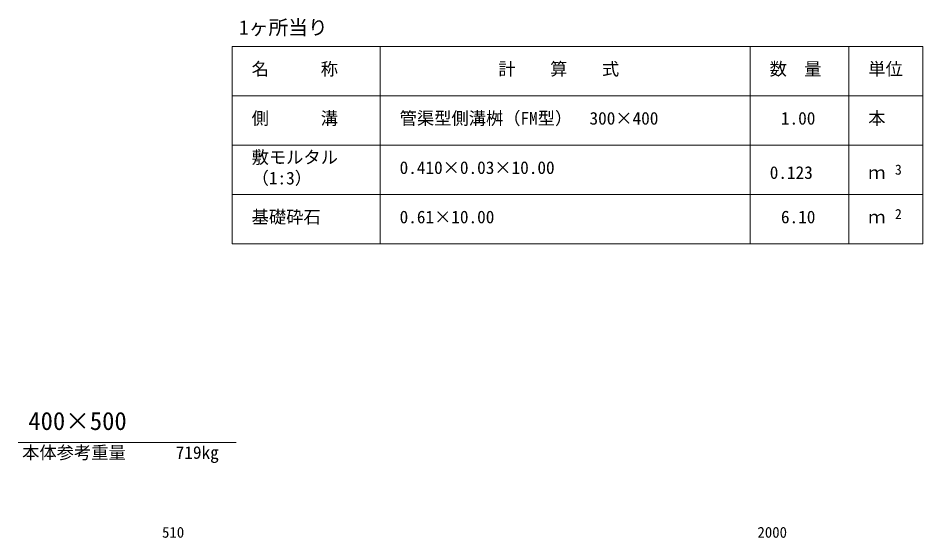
# Model space of a CAD drawing. Units: millimetres on the paper. Extents: x 0 to 841, y 0 to 594.
# Drawn here: x 472.4 to 655.8, y 319.8 to 425.2 of the extents above; entities that cross this region are included whole.
import ezdxf
from ezdxf.enums import TextEntityAlignment as Align

# ---------------------------------------------------------------- set-up
doc = ezdxf.new("R2010")
doc.units = ezdxf.units.MM
for name, color, linetype, lineweight in [('D-MTR-FRAM（材料表図枠）', 2, 'Continuous', 18), ('D-STR-DIM（寸法）', 7, 'Continuous', 18), ('D-STR-HTXT（旗揚げ）', 7, 'Continuous', 18)]:
    doc.layers.add(name, color=color, linetype=linetype, lineweight=lineweight)
for name, color, linetype in [('D-MTR-TXT(文字列）', 7, 'Continuous'), ('D-MTR（材料表タイトル）', 7, 'Continuous'), ('D-TTL-TXT（文字）', 7, 'Continuous')]:
    doc.layers.add(name, color=color, linetype=linetype)
doc.styles.add('ＭＳ ゴシック', font='')
doc.styles.get('ＭＳ ゴシック').set_extended_font_data('MS Gothic')

msp = doc.modelspace()

# ---------------------------------------------------------------- linework, layer by layer
at = {"layer": 'D-MTR-FRAM（材料表図枠）'}
for p, q in [((515.831, 419.423), (655.831, 419.423)), ((515.831, 379.423), (515.831, 419.423)), ((545.831, 379.423), (545.831, 419.423)), ((620.831, 379.423), (620.831, 419.423)), ((640.831, 387.423), (640.831, 419.423)), ((640.831, 379.423), (640.831, 419.423)), ((655.831, 379.423), (655.831, 419.423)), ((515.831, 409.423), (655.831, 409.423)), ((515.831, 399.423), (655.831, 399.423)), ((515.831, 389.423), (655.831, 389.423)), ((515.831, 379.423), (655.831, 379.423))]:
    msp.add_line(p, q, dxfattribs=at)
at = {"layer": 'D-STR-HTXT（旗揚げ）'}
msp.add_line((472.412, 339.148), (516.599, 339.148), dxfattribs=at)

# ---------------------------------------------------------------- texts
at = {"layer": 'D-MTR-TXT(文字列）', "style": 'ＭＳ ゴシック'}
for s, height, p in [('名\u3000\u3000\u3000称', 2.566, (519.754, 412.826)), ('計\u3000\u3000算\u3000\u3000式', 2.566, (569.762, 412.826)), ('数\u3000量', 2.566, (624.754, 412.826)), ('単位', 2.566, (644.754, 412.826)), ('側\u3000\u3000\u3000溝', 2.566, (519.754, 402.826)), ('管渠型側溝桝（FM型）\u3000300×400', 2.566, (549.754, 402.826)), ('1.00', 2.566, (627.055, 402.826)), ('本', 2.566, (644.754, 402.826)), ('敷モルタル', 2.566, (519.754, 394.926)), ('（1:3）', 2.566, (519.754, 390.704)), ('0.410×0.03×10.00', 2.566, (549.754, 392.826)), ('0.123', 2.566, (624.781, 391.826)), ('ｍ', 2.566, (644.754, 391.826)), ('3', 2.053, (650.156, 392.83)), ('基礎砕石', 2.566, (519.754, 382.826)), ('0.61×10.00', 2.566, (549.754, 382.826)), ('6.10', 2.566, (627.055, 382.826)), ('ｍ', 2.566, (644.754, 382.826)), ('2', 2.053, (650.156, 383.83)), ('本体参考重量', 2.566, (473.242, 335.081)), ('719kg', 2.566, (504.362, 335.081))]:
    msp.add_text(s, height=height, dxfattribs=at).set_placement(p, align=Align.BOTTOM_LEFT)
at = {"layer": 'D-MTR（材料表タイトル）', "style": 'ＭＳ ゴシック'}
msp.add_text('1ヶ所当り', height=2.933, dxfattribs=at).set_placement((517.173, 420.948), align=Align.BOTTOM_LEFT)
at = {"layer": 'D-STR-DIM（寸法）', "style": 'ＭＳ ゴシック'}
for s, p in [('510', (501.591, 319.203)), ('2000', (622.298, 319.203))]:
    msp.add_text(s, height=2.199, dxfattribs=at).set_placement(p, align=Align.BOTTOM_LEFT)
at = {"layer": 'D-TTL-TXT（文字）', "style": 'ＭＳ ゴシック'}
msp.add_text('400×500', height=3.666, dxfattribs=at).set_placement((474.482, 340.597), align=Align.BOTTOM_LEFT)

doc.saveas('drawing.dxf')
